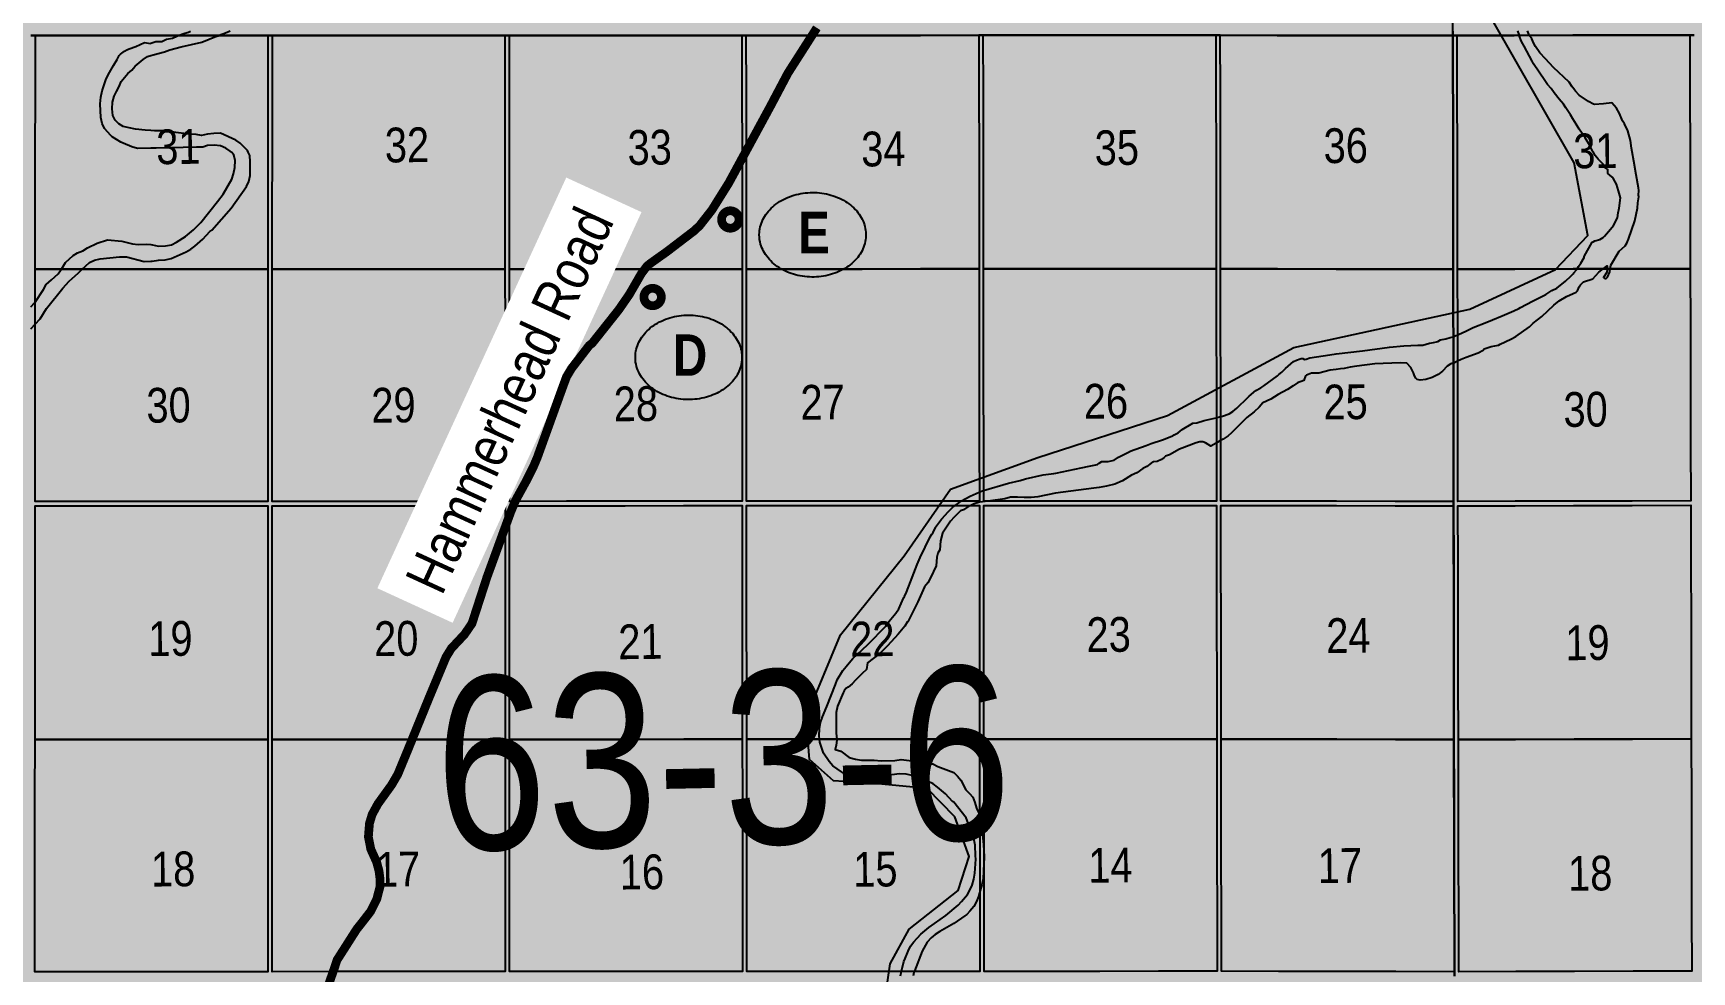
# Model space of a CAD drawing. Extents: x 410314 to 414262, y 6043239 to 6046088.
# Drawn here: x 413357.8 to 413737.8, y 6043734.1 to 6043949.3 of the extents above; entities that cross this region are included whole.
import ezdxf
from ezdxf.enums import TextEntityAlignment as Align

# ---------------------------------------------------------------- set-up
doc = ezdxf.new("R2010")
doc.units = 0
doc.header["$LTSCALE"] = 5
doc.linetypes.add('DASHED2', pattern=[9.525, 6.35, -3.175])
for name, color, linetype in [('33', 20, 'Continuous'), ('AS-RAILWAY', 13, 'TRACKS'), ('CG-NOTES', 7, 'Continuous'), ('Quarters', 8, 'Continuous'), ('RoadSeg', 57, 'DASHED2'), ('ROUTE-MAP-ROUTE', 90, 'Continuous'), ('T-WATER', 160, 'Continuous'), ('Townships', 57, 'Continuous')]:
    doc.layers.add(name, color=color, linetype=linetype)
doc.layers.add('ROUTE-MAP-BACKGROUND-H', color=7, linetype='Continuous', true_color=0xf0ebff)
doc.styles.add('120', font='ARIALN.TTF', dxfattribs={"height": 13})
doc.styles.add('BOLD', font='ARIALNB.TTF')
doc.styles.add('TXT', font='ARIALN.TTF', dxfattribs={"height": 0.2})
doc.linetypes.add('TRACKS', pattern='A,3.81,[130,ltypeshp1.shx,S=6.35,R=0,X=0,Y=0],3.81', length=7.62)

# ---------------------------------------------------------------- blocks, each defined once
blk = doc.blocks.new('AA')
at = {"const_width": 4}
blk.add_lwpolyline([(-1, 0, 1), (1, 0, 1)], format="xyb", close=True, dxfattribs=at)
blk.add_circle((0, 0), 2)
blk = doc.blocks.new('Route_Letters')
h = blk.add_hatch(color=255)
h.dxf.hatch_style = 1
edge = h.paths.add_edge_path()
edge.add_ellipse((-0.12, 0.46), major_axis=(-11.97, 0), ratio=0.789318, start_angle=0, end_angle=360)
at = {"color": 5}
blk.add_open_spline([(-12.34, 0.46), (-12.34, -0.25), (-12.24, -0.97), (-11.72, -2.79), (-11.14, -3.88), (-9.56, -5.81), (-8.54, -6.66), (-6.22, -8.02), (-4.9, -8.54), (-2.12, -9.17), (-0.66, -9.3), (2.22, -9.13), (3.64, -8.84), (6.27, -7.89), (7.48, -7.22), (9.54, -5.6), (10.38, -4.64), (11.6, -2.54), (11.97, -1.4), (12.18, 0.91), (12.02, 2.08), (11.2, 4.3), (10.54, 5.35), (8.8, 7.2), (7.72, 7.99), (5.29, 9.24), (3.93, 9.68), (1.11, 10.18), (-0.35, 10.23), (-3.22, 9.91), (-4.61, 9.55), (-7.16, 8.47), (-8.32, 7.75), (-10.24, 6.02), (-11, 5.02), (-12.05, 2.86), (-12.32, 1.7), (-12.34, 0.52), (-12.34, 0.49), (-12.34, 0.46)], degree=3, knots=[0, 0, 0, 0, 0.219529, 0.219529, 0.575727, 0.575727, 0.931924, 0.931924, 1.288121, 1.288121, 1.644318, 1.644318, 2.000515, 2.000515, 2.356712, 2.356712, 2.712909, 2.712909, 3.069107, 3.069107, 3.425304, 3.425304, 3.781501, 3.781501, 4.137698, 4.137698, 4.493895, 4.493895, 4.850092, 4.850092, 5.20629, 5.20629, 5.562487, 5.562487, 5.918684, 5.918684, 6.274881, 6.274881, 6.283185, 6.283185, 6.283185, 6.283185], dxfattribs=at)
at = {"color": 14, "style": 'BOLD'}
blk.add_attdef('A', text='', height=9.5, dxfattribs=at).set_placement((0.22, 0.98), align=Align.MIDDLE)

msp = doc.modelspace()

# ---------------------------------------------------------------- hatches: boundary and pattern name
at = {"layer": 'ROUTE-MAP-BACKGROUND-H'}
h = msp.add_hatch(color=256, dxfattribs=at)
h.dxf.hatch_style = 1
h.paths.add_polyline_path([(413029.102, 6044227.914), (414016.045, 6044227.914), (414016.045, 6043351.708), (413029.102, 6043351.708)])

# ---------------------------------------------------------------- linework, layer by layer
at = {"layer": 'Quarters'}
for points in [[(413411.604, 6043908.579), (413411.601, 6043895.186), (413398.191, 6043895.181), (413384.781, 6043895.176), (413371.371, 6043895.17), (413358.295, 6043895.165), (413358.302, 6043908.558), (413358.309, 6043921.951), (413358.317, 6043935.343), (413358.324, 6043948.736), (413371.394, 6043948.741), (413384.8, 6043948.747), (413398.205, 6043948.752), (413411.61, 6043948.757), (413411.608, 6043935.364), (413411.606, 6043921.972)], [(413465.909, 6043908.599), (413465.912, 6043895.206), (413452.502, 6043895.202), (413439.092, 6043895.197), (413425.681, 6043895.192), (413412.606, 6043895.187), (413412.608, 6043908.579), (413412.61, 6043921.972), (413412.613, 6043935.365), (413412.615, 6043948.757), (413425.686, 6043948.762), (413439.091, 6043948.768), (413452.496, 6043948.772), (413465.902, 6043948.777), (413465.904, 6043935.384), (413465.907, 6043921.992)], [(413520.215, 6043908.618), (413520.223, 6043895.226), (413506.812, 6043895.221), (413493.402, 6043895.216), (413479.992, 6043895.211), (413466.917, 6043895.207), (413466.914, 6043908.599), (413466.911, 6043921.992), (413466.909, 6043935.385), (413466.906, 6043948.777), (413479.977, 6043948.782), (413493.382, 6043948.786), (413506.788, 6043948.791), (413520.193, 6043948.795), (413520.2, 6043935.403), (413520.208, 6043922.011)], [(413574.52, 6043908.637), (413574.533, 6043895.245), (413561.123, 6043895.24), (413547.713, 6043895.235), (413534.302, 6043895.231), (413521.227, 6043895.226), (413521.22, 6043908.618), (413521.212, 6043922.011), (413521.205, 6043935.403), (413521.198, 6043948.796), (413534.268, 6043948.8), (413547.673, 6043948.805), (413561.079, 6043948.809), (413574.484, 6043948.814), (413574.496, 6043935.422), (413574.508, 6043922.029)], [(413628.824, 6043908.657), (413628.841, 6043895.265), (413615.432, 6043895.26), (413602.022, 6043895.255), (413588.612, 6043895.25), (413575.537, 6043895.245), (413575.525, 6043908.638), (413575.513, 6043922.03), (413575.501, 6043935.422), (413575.489, 6043948.814), (413588.559, 6043948.819), (413601.964, 6043948.823), (413615.369, 6043948.828), (413628.774, 6043948.833), (413628.791, 6043935.441), (413628.807, 6043922.049)], [(413683.126, 6043908.566), (413683.147, 6043895.174), (413669.738, 6043895.196), (413656.329, 6043895.219), (413642.92, 6043895.241), (413629.846, 6043895.263), (413629.829, 6043908.655), (413629.812, 6043922.047), (413629.795, 6043935.439), (413629.778, 6043948.831), (413642.848, 6043948.809), (413656.253, 6043948.786), (413669.657, 6043948.763), (413683.061, 6043948.741), (413683.083, 6043935.349), (413683.104, 6043921.957)], [(413737.435, 6043908.704), (413737.461, 6043895.312), (413724.05, 6043895.278), (413710.639, 6043895.244), (413697.228, 6043895.21), (413684.152, 6043895.177), (413684.13, 6043908.568), (413684.109, 6043921.96), (413684.087, 6043935.352), (413684.066, 6043948.743), (413697.138, 6043948.776), (413710.544, 6043948.81), (413723.95, 6043948.844), (413737.357, 6043948.878), (413737.383, 6043935.486), (413737.409, 6043922.095)], [(413411.595, 6043855.008), (413411.593, 6043841.95), (413398.178, 6043841.945), (413384.763, 6043841.94), (413371.348, 6043841.934), (413358.267, 6043841.929), (413358.274, 6043854.987), (413358.281, 6043868.38), (413358.288, 6043881.772), (413358.295, 6043895.165), (413371.371, 6043895.17), (413384.781, 6043895.176), (413398.191, 6043895.181), (413411.601, 6043895.186), (413411.599, 6043881.793), (413411.597, 6043868.401)], [(413465.92, 6043855.028), (413465.923, 6043841.971), (413452.508, 6043841.966), (413439.093, 6043841.961), (413425.678, 6043841.956), (413412.598, 6043841.951), (413412.6, 6043855.008), (413412.602, 6043868.401), (413412.604, 6043881.794), (413412.606, 6043895.187), (413425.681, 6043895.192), (413439.092, 6043895.197), (413452.502, 6043895.202), (413465.912, 6043895.206), (413465.915, 6043881.814), (413465.917, 6043868.421)], [(413520.245, 6043855.048), (413520.252, 6043841.991), (413506.838, 6043841.986), (413493.423, 6043841.981), (413480.008, 6043841.976), (413466.927, 6043841.971), (413466.925, 6043855.029), (413466.922, 6043868.422), (413466.919, 6043881.814), (413466.917, 6043895.207), (413479.992, 6043895.211), (413493.402, 6043895.216), (413506.812, 6043895.221), (413520.223, 6043895.226), (413520.23, 6043881.833), (413520.238, 6043868.441)], [(413574.57, 6043855.068), (413574.582, 6043842.011), (413561.167, 6043842.006), (413547.752, 6043842.001), (413534.337, 6043841.996), (413521.257, 6043841.991), (413521.25, 6043855.049), (413521.242, 6043868.441), (413521.235, 6043881.834), (413521.227, 6043895.226), (413534.302, 6043895.231), (413547.713, 6043895.235), (413561.123, 6043895.24), (413574.533, 6043895.245), (413574.545, 6043881.853), (413574.557, 6043868.46)], [(413628.893, 6043855.089), (413628.909, 6043842.031), (413615.495, 6043842.026), (413602.081, 6043842.021), (413588.666, 6043842.016), (413575.586, 6043842.011), (413575.574, 6043855.069), (413575.562, 6043868.461), (413575.55, 6043881.853), (413575.537, 6043895.245), (413588.612, 6043895.25), (413602.022, 6043895.255), (413615.432, 6043895.26), (413628.841, 6043895.265), (413628.859, 6043881.873), (413628.876, 6043868.481)], [(413683.212, 6043854.999), (413683.234, 6043841.942), (413669.82, 6043841.964), (413656.406, 6043841.986), (413642.993, 6043842.008), (413629.914, 6043842.03), (413629.897, 6043855.087), (413629.88, 6043868.479), (413629.863, 6043881.871), (413629.846, 6043895.263), (413642.92, 6043895.241), (413656.329, 6043895.219), (413669.738, 6043895.196), (413683.147, 6043895.174), (413683.169, 6043881.782), (413683.191, 6043868.391)], [(413737.54, 6043855.138), (413737.565, 6043842.081), (413724.15, 6043842.047), (413710.734, 6043842.012), (413697.319, 6043841.978), (413684.238, 6043841.945), (413684.217, 6043855.001), (413684.195, 6043868.393), (413684.174, 6043881.785), (413684.152, 6043895.177), (413697.228, 6043895.21), (413710.639, 6043895.244), (413724.05, 6043895.278), (413737.461, 6043895.312), (413737.487, 6043881.921), (413737.513, 6043868.529)], [(413411.587, 6043800.767), (413411.585, 6043787.375), (413398.164, 6043787.369), (413384.744, 6043787.364), (413371.324, 6043787.359), (413358.239, 6043787.354), (413358.246, 6043800.746), (413358.253, 6043814.139), (413358.26, 6043827.532), (413358.267, 6043840.925), (413371.347, 6043840.93), (413384.762, 6043840.935), (413398.178, 6043840.94), (413411.593, 6043840.946), (413411.591, 6043827.553), (413411.589, 6043814.16)], [(413465.931, 6043800.788), (413465.934, 6043787.396), (413452.514, 6043787.391), (413439.094, 6043787.386), (413425.674, 6043787.38), (413412.589, 6043787.375), (413412.591, 6043800.768), (413412.593, 6043814.161), (413412.595, 6043827.553), (413412.597, 6043840.946), (413425.678, 6043840.951), (413439.093, 6043840.956), (413452.508, 6043840.961), (413465.923, 6043840.966), (413465.926, 6043827.574), (413465.929, 6043814.181)], [(413520.276, 6043800.809), (413520.284, 6043787.417), (413506.864, 6043787.411), (413493.444, 6043787.406), (413480.024, 6043787.401), (413466.939, 6043787.396), (413466.936, 6043800.789), (413466.933, 6043814.181), (413466.93, 6043827.574), (413466.928, 6043840.967), (413480.008, 6043840.971), (413493.423, 6043840.976), (413506.838, 6043840.981), (413520.253, 6043840.986), (413520.261, 6043827.594), (413520.268, 6043814.201)], [(413574.62, 6043800.83), (413574.632, 6043787.437), (413561.213, 6043787.432), (413547.793, 6043787.427), (413534.373, 6043787.422), (413521.288, 6043787.417), (413521.281, 6043800.809), (413521.273, 6043814.202), (413521.265, 6043827.594), (413521.258, 6043840.987), (413534.338, 6043840.991), (413547.753, 6043840.996), (413561.168, 6043841.001), (413574.583, 6043841.006), (413574.595, 6043827.614), (413574.608, 6043814.222)], [(413628.962, 6043800.851), (413628.98, 6043787.459), (413615.561, 6043787.453), (413602.142, 6043787.448), (413588.722, 6043787.443), (413575.637, 6043787.438), (413575.625, 6043800.83), (413575.612, 6043814.222), (413575.6, 6043827.614), (413575.587, 6043841.007), (413588.667, 6043841.012), (413602.082, 6043841.016), (413615.496, 6043841.022), (413628.911, 6043841.027), (413628.928, 6043827.635), (413628.945, 6043814.243)], [(413683.301, 6043800.762), (413683.322, 6043787.371), (413669.904, 6043787.393), (413656.486, 6043787.414), (413643.067, 6043787.436), (413629.984, 6043787.457), (413629.967, 6043800.849), (413629.95, 6043814.241), (413629.932, 6043827.633), (413629.915, 6043841.025), (413642.994, 6043841.004), (413656.408, 6043840.982), (413669.822, 6043840.96), (413683.235, 6043840.938), (413683.257, 6043827.546), (413683.279, 6043814.154)], [(413737.646, 6043800.902), (413737.673, 6043787.511), (413724.253, 6043787.476), (413710.832, 6043787.442), (413697.412, 6043787.407), (413684.327, 6043787.373), (413684.305, 6043800.765), (413684.283, 6043814.157), (413684.262, 6043827.549), (413684.24, 6043840.94), (413697.321, 6043840.974), (413710.736, 6043841.008), (413724.152, 6043841.042), (413737.567, 6043841.077), (413737.594, 6043827.685), (413737.62, 6043814.294)], [(413411.579, 6043747.196), (413411.577, 6043734.139), (413398.152, 6043734.133), (413384.727, 6043734.128), (413371.302, 6043734.123), (413358.212, 6043734.117), (413358.218, 6043747.175), (413358.225, 6043760.568), (413358.232, 6043773.961), (413358.239, 6043787.354), (413371.324, 6043787.359), (413384.744, 6043787.364), (413398.164, 6043787.369), (413411.585, 6043787.375), (413411.583, 6043773.982), (413411.581, 6043760.589)], [(413465.943, 6043747.218), (413465.946, 6043734.16), (413452.521, 6043734.155), (413439.096, 6043734.15), (413425.672, 6043734.144), (413412.581, 6043734.139), (413412.583, 6043747.197), (413412.585, 6043760.59), (413412.587, 6043773.982), (413412.589, 6043787.375), (413425.674, 6043787.38), (413439.094, 6043787.386), (413452.514, 6043787.391), (413465.934, 6043787.396), (413465.937, 6043774.003), (413465.94, 6043760.611)], [(413520.307, 6043747.239), (413520.314, 6043734.182), (413506.89, 6043734.176), (413493.465, 6043734.171), (413480.04, 6043734.166), (413466.951, 6043734.161), (413466.948, 6043747.218), (413466.945, 6043760.611), (413466.942, 6043774.004), (413466.939, 6043787.396), (413480.024, 6043787.401), (413493.444, 6043787.406), (413506.864, 6043787.411), (413520.284, 6043787.417), (413520.291, 6043774.024), (413520.299, 6043760.632)], [(413574.67, 6043747.26), (413574.682, 6043734.203), (413561.258, 6043734.198), (413547.833, 6043734.192), (413534.409, 6043734.187), (413521.319, 6043734.182), (413521.311, 6043747.24), (413521.304, 6043760.632), (413521.296, 6043774.025), (413521.288, 6043787.417), (413534.373, 6043787.422), (413547.793, 6043787.427), (413561.213, 6043787.432), (413574.632, 6043787.437), (413574.645, 6043774.045), (413574.658, 6043760.653)], [(413629.031, 6043747.282), (413629.048, 6043734.225), (413615.625, 6043734.22), (413602.201, 6043734.214), (413588.777, 6043734.209), (413575.687, 6043734.204), (413575.675, 6043747.261), (413575.662, 6043760.653), (413575.65, 6043774.045), (413575.637, 6043787.438), (413588.722, 6043787.443), (413602.142, 6043787.448), (413615.561, 6043787.453), (413628.98, 6043787.459), (413628.997, 6043774.067), (413629.014, 6043760.675)], [(413683.388, 6043747.196), (413683.409, 6043734.139), (413669.987, 6043734.16), (413656.564, 6043734.182), (413643.141, 6043734.203), (413630.053, 6043734.224), (413630.036, 6043747.281), (413630.019, 6043760.673), (413630.001, 6043774.065), (413629.984, 6043787.457), (413643.067, 6043787.436), (413656.486, 6043787.414), (413669.904, 6043787.393), (413683.322, 6043787.371), (413683.344, 6043773.979), (413683.366, 6043760.587)], [(413737.752, 6043747.336), (413737.778, 6043734.28), (413724.353, 6043734.245), (413710.929, 6043734.21), (413697.504, 6043734.175), (413684.414, 6043734.141), (413684.393, 6043747.198), (413684.371, 6043760.59), (413684.349, 6043773.982), (413684.327, 6043787.373), (413697.412, 6043787.407), (413710.832, 6043787.442), (413724.253, 6043787.476), (413737.673, 6043787.511), (413737.699, 6043774.119), (413737.726, 6043760.728)]]:
    msp.add_lwpolyline(points, close=True, dxfattribs=at)
at = {"layer": 'T-WATER', "linetype": 'Continuous'}
for p, q in [((413697.845, 6043949.806), (413698.234, 6043948.803)), ((413701.255, 6043942.858), (413699.385, 6043946.291)), ((413710.606, 6043894.137), (413710.798, 6043894.367)), ((413629.861, 6043855.901), (413628.857, 6043855.338)), ((413553.133, 6043813.336), (413553.567, 6043813.946)), ((413553.567, 6043813.946), (413553.774, 6043814.238))]:
    msp.add_line(p, q, dxfattribs=at)
at = {"layer": 'T-WATER'}
for points in [[(413357.248, 6043881.554), (413358.253, 6043882.617), (413359.399, 6043883.83), (413360.838, 6043886.162), (413364.611, 6043890.839), (413366.077, 6043892.422), (413368.127, 6043894.257), (413368.929, 6043895.122), (413369.012, 6043895.193), (413370.755, 6043896.7), (413371.878, 6043897.243), (413373.199, 6043897.532), (413377.605, 6043898.064), (413379.187, 6043898.018), (413383.238, 6043896.97), (413384.746, 6043897.035), (413385.092, 6043897.05), (413386.521, 6043897.279), (413388.074, 6043897.365), (413389.448, 6043897.633), (413392.884, 6043899.157), (413393.918, 6043899.787), (413394.88, 6043900.51), (413396.706, 6043902.078), (413398.302, 6043903.867), (413398.728, 6043904.152), (413403.177, 6043909.19), (413406.695, 6043914.161), (413407.246, 6043915.317), (413407.556, 6043916.702), (413407.564, 6043919.821), (413407.452, 6043921.24), (413407.098, 6043921.994), (413406.911, 6043922.392), (413405.202, 6043924.056), (413404.233, 6043924.762), (413400.737, 6043926.343), (413399.235, 6043926.307), (413397.73, 6043926.162), (413396.412, 6043925.823), (413395.176, 6043926.041), (413393.587, 6043926.184), (413390.522, 6043926.497), (413389.084, 6043926.756), (413387.548, 6043926.912), (413385.626, 6043926.935), (413384.757, 6043926.991), (413383.468, 6043927.073), (413381.284, 6043927.333), (413379.831, 6043927.576), (413378.47, 6043927.912), (413377.448, 6043928.52), (413376.624, 6043929.359), (413376.095, 6043930.458), (413375.928, 6043931.924), (413376.003, 6043933.501), (413376.367, 6043934.829), (413376.885, 6043935.969), (413377.488, 6043937.045), (413378.002, 6043938.201), (413379.527, 6043940.045), (413380.417, 6043940.845), (413381.22, 6043941.733), (413382.997, 6043943.282), (413384.045, 6043943.947), (413384.763, 6043944.192), (413385.274, 6043944.366), (413387.885, 6043945.032), (413389.129, 6043945.459), (413391.751, 6043946.182), (413396.489, 6043947.245), (413398.171, 6043947.918), (413399.436, 6043948.451), (413400.415, 6043948.776)], [(413357.251, 6043886.55), (413358.178, 6043887.526), (413358.256, 6043887.641), (413360.216, 6043890.523), (413360.789, 6043891.649), (413362.055, 6043892.788), (413363.536, 6043894.135), (413364.242, 6043895.13), (413364.28, 6043895.191), (413365.197, 6043896.705), (413366.994, 6043898.302), (413368.003, 6043898.979), (413369.232, 6043899.402), (413370.234, 6043900.057), (413372.471, 6043901.141), (413374.844, 6043901.932), (413378.117, 6043901.639), (413380.602, 6043901.029), (413381.896, 6043900.851), (413383.676, 6043900.959), (413384.748, 6043900.817), (413385.172, 6043900.76), (413386.566, 6043900.463), (413388.148, 6043900.513), (413389.518, 6043900.793), (413390.622, 6043901.353), (413392.707, 6043902.686), (413394.544, 6043904.224), (413396.206, 6043905.913), (413400.062, 6043910.716), (413401.329, 6043912.386), (413403.304, 6043915.798), (413403.745, 6043917.082), (413404.026, 6043918.505), (413404.099, 6043920.077), (413403.76, 6043921.391), (413403.225, 6043921.992), (413402.96, 6043922.291), (413401.934, 6043922.944), (413400.751, 6043923.441), (413399.251, 6043923.646), (413397.728, 6043923.52), (413396.649, 6043923.184), (413395.257, 6043923.156), (413386.021, 6043922.931), (413384.756, 6043922.922), (413381.734, 6043922.902), (413380.391, 6043923.252), (413378.432, 6043924.094), (413377.897, 6043924.298), (413375.885, 6043925.506), (413375.589, 6043925.833), (413374.174, 6043927.423), (413373.626, 6043928.582), (413373.34, 6043929.955), (413373.204, 6043933.083), (413373.326, 6043934.637), (413373.589, 6043936.065), (413374.464, 6043938.618), (413374.995, 6043939.784), (413376.236, 6043941.919), (413377.034, 6043943.286), (413377.539, 6043944.151), (413377.791, 6043944.489), (413378.72, 6043945.162), (413379.297, 6043945.464), (413379.8, 6043945.733), (413381.314, 6043946.283), (413383.353, 6043947.156), (413384.715, 6043946.962), (413384.764, 6043946.978), (413385.956, 6043947.369), (413387.312, 6043947.402), (413388.399, 6043947.923), (413389.775, 6043948.168), (413390.912, 6043948.723), (413391.048, 6043948.773)], [(413391.048, 6043948.773), (413392.573, 6043949.334), (413393.407, 6043949.537), (413393.856, 6043949.778)], [(413402.933, 6043949.782), (413401.904, 6043949.27), (413400.415, 6043948.776)], [(413683.147, 6043873.681), (413684.151, 6043874.181), (413684.986, 6043874.597), (413686.149, 6043875.016), (413688.84, 6043875.989), (413689.971, 6043876.634), (413690.263, 6043876.907), (413691.824, 6043877.434), (413693.499, 6043877.777), (413693.928, 6043877.987), (413696.35, 6043879.12), (413697.459, 6043879.797), (413700.607, 6043881.976), (413701.429, 6043882.836), (413703.479, 6043884.344), (413706.189, 6043886.953), (413707.453, 6043887.94), (413709.13, 6043888.916), (413710.614, 6043889.609), (413711.321, 6043889.94), (413711.649, 6043890.205), (413711.995, 6043891.173), (413712.318, 6043891.632), (413713.022, 6043892.329), (413715.121, 6043893.02), (413716.502, 6043894.487), (413717.532, 6043895.285), (413718.42, 6043895.975), (413718.422, 6043895.288), (413718.423, 6043894.902), (413718.28, 6043894.342), (413717.611, 6043893.283), (413717.892, 6043893.026), (413718.151, 6043893.094), (413718.48, 6043893.374), (413719.019, 6043894.584), (413719.114, 6043895.289), (413719.227, 6043896.129), (413721.145, 6043899.327), (413722.539, 6043900.563), (413722.91, 6043901.135), (413723.273, 6043902.069), (413724.727, 6043906.317), (413725.4, 6043909.17), (413725.445, 6043910.415), (413725.694, 6043911.805), (413725.587, 6043912.136), (413725.66, 6043913.205), (413725.608, 6043913.831), (413725.022, 6043916.791), (413724.555, 6043919.988), (413724.143, 6043922.085), (413723.978, 6043922.924), (413723.783, 6043924.691), (413723.116, 6043926.941), (413722.422, 6043928.557), (413721.906, 6043929.19), (413721.227, 6043930.918), (413720.58, 6043932.078), (413719.473, 6043933.33), (413717.55, 6043933.107), (413715.528, 6043932.958), (413715.246, 6043933.013), (413714.099, 6043933.617), (413712.006, 6043935.087), (413711.175, 6043936), (413710.951, 6043936.329), (413710.53, 6043936.832), (413710.398, 6043936.99), (413709.687, 6043938.082), (413706.137, 6043941.451), (413704.283, 6043943.441), (413702.985, 6043944.833), (413701.986, 6043946.237), (413701.603, 6043946.904), (413701.122, 6043948.042), (413700.605, 6043948.809)], [(413699.385, 6043946.291), (413698.766, 6043947.432), (413698.234, 6043948.803)], [(413700.605, 6043948.809), (413700.432, 6043949.065), (413700.128, 6043949.812)], [(413710.798, 6043894.367), (413711.354, 6043895.079), (413711.493, 6043895.27), (413711.523, 6043895.311), (413711.871, 6043895.813), (413712.358, 6043896.579), (413713.112, 6043897.877), (413713.171, 6043898.102), (413715.013, 6043901.402), (413715.202, 6043901.493), (413715.624, 6043901.697), (413716.77, 6043902.004), (413717.519, 6043902.425), (413717.778, 6043902.784), (413719.174, 6043904.342), (413719.845, 6043905.215), (413720.744, 6043906.948), (413720.902, 6043908.097), (413721.173, 6043909.199), (413721.441, 6043911.53), (413721.037, 6043913.185), (413720.531, 6043914.716), (413719.89, 6043915.912), (413719.594, 6043916.297), (413718.921, 6043916.796), (413718.582, 6043917.119), (413718.569, 6043918.081), (413717.878, 6043918.506), (413717.455, 6043919.354), (413716.671, 6043920.087), (413716.318, 6043920.416), (413715.68, 6043921.273), (413715.195, 6043922.062), (413715.195, 6043922.063), (413715.083, 6043922.246), (413714.448, 6043923.548), (413713.401, 6043925.273), (413711.962, 6043927.314), (413711.336, 6043928.458), (413710.585, 6043929.63), (413710.543, 6043929.703), (413710.543, 6043929.704), (413710.038, 6043930.572), (413708.908, 6043932.207), (413708.421, 6043933.019), (413707.391, 6043934.196), (413706.289, 6043935.605), (413705.556, 6043936.658), (413704.72, 6043937.517), (413704.14, 6043938.465), (413701.575, 6043942.28), (413701.255, 6043942.858)], [(413683.137, 6043879.675), (413683.706, 6043879.955), (413684.141, 6043880.097), (413684.368, 6043880.221), (413686.058, 6043881.021), (413687.748, 6043881.803), (413690.812, 6043883.031), (413692.122, 6043883.567), (413694.382, 6043884.523), (413696.526, 6043885.411), (413697.046, 6043885.669), (413698.159, 6043886.214), (413698.552, 6043886.426), (413701.283, 6043887.9), (413704.329, 6043889.412), (413705.771, 6043890.303), (413706.889, 6043890.838), (413708.835, 6043892.419), (413710.101, 6043893.567), (413710.606, 6043894.137)], [(413679.618, 6043878.652), (413680.262, 6043878.97), (413681.433, 6043879.207), (413682.46, 6043879.502), (413683.137, 6043879.675)], [(413583.921, 6043846.725), (413585.189, 6043847.104), (413589.228, 6043848.034), (413591.67, 6043848.378), (413592.132, 6043848.443), (413597.873, 6043849.651), (413599.756, 6043850.058), (413601.656, 6043850.45), (413602.036, 6043850.705), (413602.655, 6043851.119), (413604.113, 6043851.099), (413605.485, 6043851.384), (413606.434, 6043852.091), (413609.051, 6043853.409), (413609.109, 6043853.438), (413612.77, 6043854.751), (413613.978, 6043855.236), (413616.554, 6043856.052), (413618.685, 6043856.927), (413618.908, 6043857.018), (413619.218, 6043857.192), (413620.096, 6043857.684), (413621.066, 6043858.47), (413623.464, 6043859.904), (413623.48, 6043859.904), (413624.436, 6043859.94), (413626.05, 6043860.508), (413628.85, 6043861.153), (413629.854, 6043861.384), (413630.322, 6043861.492), (413631.806, 6043862.031), (413632.665, 6043862.574), (413633.594, 6043863.345), (413636.069, 6043865.804), (413636.398, 6043866.054), (413637.948, 6043867.369), (413639.041, 6043867.961), (413639.775, 6043868.486), (413642.891, 6043870.72), (413643.166, 6043871.058), (413643.881, 6043871.55), (413644.69, 6043872.425), (413646.522, 6043874.005), (413647.237, 6043874.368), (413648.103, 6043874.672), (413648.322, 6043874.748), (413648.606, 6043874.734), (413648.722, 6043874.729), (413649.083, 6043874.474), (413649.464, 6043874.539), (413650.277, 6043874.893), (413653.388, 6043875.306), (413653.89, 6043875.394), (413656.327, 6043875.822), (413662.353, 6043876.471), (413668.546, 6043877.349), (413671.802, 6043877.631)], [(413671.802, 6043877.631), (413675.036, 6043877.803), (413676.197, 6043877.802), (413677.719, 6043878.269), (413678.621, 6043878.363), (413679.322, 6043878.506), (413679.618, 6043878.652)], [(413656.328, 6043872.207), (413654.916, 6043872.006), (413652.385, 6043871.326), (413651.352, 6043871.343), (413650.677, 6043871.326), (413649.518, 6043870.867), (413649.291, 6043870.708), (413648.953, 6043869.65), (413647.482, 6043869.154), (413646.471, 6043868.475)], [(413683.147, 6043873.681), (413683.052, 6043873.634), (413682.561, 6043873.472), (413681.789, 6043872.98), (413680.662, 6043871.805), (413679.717, 6043871.062), (413678.334, 6043870.355), (413676.856, 6043869.893), (413675.594, 6043869.718), (413674.915, 6043869.879), (413674.572, 6043870.213), (413674.275, 6043870.716), (413674.043, 6043871.459), (413673.446, 6043872.646), (413672.542, 6043873.615), (413671.026, 6043873.739), (413665.17, 6043873.465), (413661.038, 6043872.978), (413659.525, 6043872.733), (413658.137, 6043872.418), (413657.306, 6043872.346), (413656.328, 6043872.207)], [(413646.471, 6043868.475), (413645.171, 6043867.603), (413643.068, 6043866.45), (413641.388, 6043865.42), (413639.561, 6043864.523), (413638.714, 6043863.566), (413637.546, 6043862.508), (413635.882, 6043861.173), (413632.386, 6043857.661), (413631.601, 6043856.966), (413630.45, 6043856.232), (413629.861, 6043855.901)], [(413628.857, 6043855.338), (413627.578, 6043854.62), (413626.398, 6043855.415), (413625.805, 6043855.641), (413625.122, 6043855.589), (413624.292, 6043855.408), (413620.467, 6043853.96), (413618.177, 6043852.647), (413617.223, 6043852.303), (413616.895, 6043852.032), (413616.336, 6043851.594), (413615.358, 6043851.104), (413614.457, 6043851.02), (413613.973, 6043850.752), (413612.968, 6043849.992), (413612.025, 6043849.474), (413610.63, 6043848.501), (413609.472, 6043847.952), (413607.377, 6043846.659), (413605.617, 6043845.937), (413603.71, 6043845.424), (413602.043, 6043845.174)], [(413575.549, 6043844.421), (413575.55, 6043844.421), (413581.231, 6043846.099), (413583.921, 6043846.725)], [(413602.043, 6043845.174), (413600.827, 6043844.992), (413592.031, 6043843.842), (413587.954, 6043842.986), (413586.481, 6043842.82), (413584.889, 6043842.833), (413583.32, 6043842.965), (413581.702, 6043842.955), (413580.451, 6043842.539), (413576.634, 6043842.035)], [(413560.372, 6043827.49), (413561.034, 6043829.113), (413563.341, 6043833.824), (413563.724, 6043834.448), (413563.979, 6043834.863), (413564.55, 6043835.992), (413564.555, 6043836.002), (413564.562, 6043836.012), (413565.942, 6043837.897), (413565.98, 6043837.951), (413566.031, 6043838.009), (413567.357, 6043839.504), (413567.559, 6043839.733), (413568.422, 6043840.541), (413568.838, 6043840.852), (413569.073, 6043841.028)], [(413572.604, 6043841.029), (413572.207, 6043840.848), (413570.919, 6043840.029), (413570.244, 6043839.795), (413568.787, 6043838.338), (413567.997, 6043837.45), (413566.122, 6043834.66), (413565.677, 6043832.943), (413565.537, 6043830.874), (413565.076, 6043830.087), (413564.831, 6043829.188), (413564.728, 6043827.205), (413563.384, 6043824.396), (413562.778, 6043823.32), (413562.052, 6043822.374), (413560.469, 6043818.895)], [(413569.073, 6043841.028), (413570.103, 6043841.799), (413570.339, 6043841.976), (413570.442, 6043842.033), (413570.532, 6043842.084), (413572.483, 6043843.181), (413573.884, 6043843.795), (413574.545, 6043844.086)], [(413570.441, 6043842.033), (413570.339, 6043841.976), (413570.103, 6043841.799)], [(413576.634, 6043842.035), (413574.645, 6043841.773), (413573.39, 6043841.388), (413572.604, 6043841.029)], [(413574.545, 6043844.086), (413574.545, 6043844.086), (413574.813, 6043844.203), (413575.549, 6043844.421)], [(413565.942, 6043837.897), (413565.98, 6043837.951), (413566.031, 6043838.009)], [(413564.562, 6043836.012), (413564.555, 6043836.002), (413564.55, 6043835.992)], [(413557.443, 6043820.167), (413557.931, 6043821.143), (413559.155, 6043824.502), (413560.372, 6043827.49)], [(413553.774, 6043814.238), (413553.955, 6043814.492), (413555.464, 6043816.32), (413556.124, 6043817.362), (413557.226, 6043819.734)], [(413557.226, 6043819.734), (413557.303, 6043819.888), (413557.443, 6043820.167)], [(413560.469, 6043818.895), (413558.164, 6043814.376), (413558.076, 6043814.239)], [(413547.742, 6043807.958), (413549.08, 6043809.199), (413553.133, 6043813.336)], [(413558.076, 6043814.239), (413557.503, 6043813.346), (413555.978, 6043811.51), (413553.528, 6043808.867), (413551.86, 6043807.187), (413548.993, 6043804.923), (413548.729, 6043803.422), (413547.747, 6043802.476)], [(413537.967, 6043787.447), (413537.888, 6043788.236), (413537.928, 6043789.844), (413538.21, 6043791.279), (413538.628, 6043792.589), (413539.661, 6043794.919), (413541.629, 6043799.962), (413542.045, 6043801.029), (413543.298, 6043803.175), (413544.035, 6043804.071), (413544.777, 6043804.972), (413545.589, 6043805.958), (413547.742, 6043807.958)], [(413547.747, 6043802.476), (413546.214, 6043801), (413545.409, 6043800.118), (413544.512, 6043799.332), (413544.017, 6043799.045), (413543.61, 6043798.512), (413543.395, 6043798.105), (413542.072, 6043795.015), (413541.796, 6043793.568), (413541.796, 6043788.857), (413541.897, 6043787.449)], [(413547.764, 6043778.954), (413547.016, 6043778.929), (413545.358, 6043778.957), (413544.926, 6043779.023), (413543.894, 6043779.183), (413543.466, 6043779.577), (413543.426, 6043779.614), (413543.022, 6043779.986), (413541.005, 6043781.299), (413540.144, 6043782.287), (413538.912, 6043784.271), (413538.038, 6043786.741), (413537.967, 6043787.447)], [(413541.897, 6043787.449), (413541.913, 6043787.218), (413541.771, 6043786.06), (413541.551, 6043785.089), (413542.82, 6043784.684), (413544.788, 6043783.269), (413546.215, 6043782.833), (413547.601, 6043782.643), (413547.761, 6043782.642)], [(413547.761, 6043782.642), (413550.497, 6043782.616), (413552.06, 6043782.484), (413555.21, 6043782.565), (413556.647, 6043782.76), (413559.762, 6043782.432), (413561.059, 6043782.047), (413562.397, 6043781.813), (413563.945, 6043781.772), (413565.062, 6043781.192), (413568.738, 6043779.803), (413569.607, 6043778.982), (413570.339, 6043778.016), (413571.515, 6043775.848), (413572.345, 6043775.022), (413573.093, 6043774.115), (413573.57, 6043772.918), (413573.956, 6043771.629), (413574.488, 6043770.491), (413574.614, 6043769.968)], [(413573.714, 6043760.676), (413573.605, 6043763.109), (413573.08, 6043765.912), (413572.582, 6043767.09), (413571.987, 6043768.187), (413571.762, 6043768.81), (413571.544, 6043769.413), (413568.739, 6043772.999), (413568.402, 6043773.169), (413566.808, 6043774.879), (413565.007, 6043776.467), (413564.04, 6043777.175), (413560.597, 6043778.797), (413557.85, 6043779.457), (413556.276, 6043779.524), (413553.353, 6043779.138), (413547.764, 6043778.954)], [(413574.614, 6043769.968), (413574.811, 6043769.146), (413575.242, 6043766.27), (413575.56, 6043763.279), (413575.626, 6043761.754)], [(413575.626, 6043761.754), (413575.627, 6043761.741), (413575.672, 6043760.677)], [(413558.826, 6043739.985), (413559.559, 6043740.955), (413561.196, 6043742.708), (413562.993, 6043744.284), (413566.938, 6043747.044), (413569.705, 6043749.36), (413570.514, 6043750.236), (413571.846, 6043751.861), (413572.437, 6043752.812), (413572.968, 6043753.962), (413573.318, 6043755.329), (413573.544, 6043756.708), (413573.745, 6043759.968), (413573.714, 6043760.676), (413573.714, 6043760.676)], [(413575.629, 6043758.913), (413575.436, 6043755.431), (413575.189, 6043754.043), (413574.63, 6043752.199)], [(413575.672, 6043760.677), (413575.696, 6043760.13), (413575.629, 6043758.923), (413575.629, 6043758.913)], [(413574.63, 6043752.199), (413574.392, 6043751.411), (413573.902, 6043750.196), (413573.325, 6043749.059), (413572.422, 6043748.013), (413571.747, 6043747.259), (413571.289, 6043746.945), (413568.746, 6043745.205), (413566.629, 6043743.933), (413565.504, 6043743.356), (413564.492, 6043742.689), (413563.566, 6043741.916), (413562.607, 6043740.916), (413561.501, 6043738.845), (413559.692, 6043734.221)], [(413556.494, 6043733.215), (413556.737, 6043734.22), (413557.28, 6043736.468), (413557.581, 6043737.154), (413558.31, 6043738.811), (413558.826, 6043739.985)], [(413559.692, 6043734.221), (413559.599, 6043733.981), (413559.41, 6043733.216)]]:
    msp.add_lwpolyline(points, dxfattribs=at)
at = {"layer": 'Townships'}
for points in [[(413738.361, 6043948.88), (413737.357, 6043948.878), (413710.544, 6043948.81), (413684.066, 6043948.743), (413683.061, 6043948.741), (413683.06, 6043949.745), (413683.019, 6043976.201), (413682.977, 6044002.993), (413682.936, 6044029.784), (413682.895, 6044056.575), (413682.893, 6044057.579), (413682.853, 6044084.036), (413682.812, 6044110.827), (413682.771, 6044137.619), (413682.73, 6044164.409), (413682.729, 6044165.414), (413682.689, 6044191.87), (413682.648, 6044218.661), (413682.638, 6044225.454), (414007.823, 6044225.476)], [(413683.06, 6043949.745), (413683.061, 6043948.741), (413656.253, 6043948.786), (413629.778, 6043948.831), (413628.774, 6043948.833), (413601.964, 6043948.823), (413575.489, 6043948.814), (413574.484, 6043948.814), (413547.673, 6043948.805), (413521.198, 6043948.796), (413520.193, 6043948.795), (413493.382, 6043948.786), (413466.906, 6043948.777), (413465.902, 6043948.777), (413439.091, 6043948.768), (413412.615, 6043948.757), (413411.61, 6043948.757), (413384.8, 6043948.747), (413358.324, 6043948.736), (413357.319, 6043948.736)], [(413357.319, 6043948.736), (413358.324, 6043948.736), (413384.8, 6043948.747), (413411.61, 6043948.757), (413412.615, 6043948.757), (413439.091, 6043948.768), (413465.902, 6043948.777), (413466.906, 6043948.777), (413493.382, 6043948.786), (413520.193, 6043948.795), (413521.198, 6043948.796), (413547.673, 6043948.805), (413574.484, 6043948.814), (413575.489, 6043948.814), (413601.964, 6043948.823), (413628.774, 6043948.833), (413629.778, 6043948.831), (413656.253, 6043948.786), (413683.061, 6043948.741), (413683.104, 6043921.957), (413683.147, 6043895.174), (413683.191, 6043868.391), (413683.234, 6043841.942), (413683.235, 6043840.938), (413683.279, 6043814.154), (413683.322, 6043787.371), (413683.366, 6043760.587), (413683.409, 6043734.139), (413683.411, 6043733.134)], [(413683.411, 6043733.134), (413683.409, 6043734.139), (413683.366, 6043760.587), (413683.322, 6043787.371), (413683.279, 6043814.154), (413683.235, 6043840.938), (413683.234, 6043841.942), (413683.191, 6043868.391), (413683.147, 6043895.174), (413683.104, 6043921.957), (413683.061, 6043948.741), (413684.066, 6043948.743), (413710.544, 6043948.81), (413737.357, 6043948.878), (413738.361, 6043948.88)]]:
    msp.add_lwpolyline(points, dxfattribs=at)

# ---------------------------------------------------------------- block references
at = {"layer": 'CG-NOTES', "xscale": 0.9991203335384056, "yscale": 0.9991203335384056, "zscale": 0.9991203335384056}
msp.add_blockref('AA', (413517.525, 6043906.589), dxfattribs=at)
msp.add_blockref('Route_Letters', (413536.507, 6043902.624), dxfattribs=at).add_auto_attribs({'A': 'E'})

# ---------------------------------------------------------------- texts
at = {"layer": 'RoadSeg', "style": '120'}
for s, height, rotation, p in [('31', 7.9604, 0.67212, (413386.061, 6043919.258)), ('32', 7.9604, 0.67212, (413438.427, 6043919.656)), ('33', 7.9604, 0.67212, (413494.037, 6043919.106)), ('34', 7.9604, 0.67212, (413547.566, 6043918.737)), ('35', 7.9604, 0.67212, (413601.054, 6043919.032)), ('36', 7.9604, 0.67212, (413653.493, 6043919.503)), ('31', 7.9604, 0.67212, (413710.701, 6043918.301)), ('30', 7.9604, 0.67212, (413383.809, 6043859.986)), ('29', 7.9604, 0.67212, (413435.342, 6043859.993)), ('28', 7.9604, 0.67212, (413490.864, 6043860.307)), ('27', 7.9604, 0.67212, (413533.64, 6043860.663)), ('26', 7.9604, 0.67212, (413598.556, 6043860.902)), ('25', 7.9604, 0.67212, (413653.459, 6043860.73)), ('30', 7.9604, 0.67212, (413708.448, 6043859.029)), ('19', 7.9604, 0.67212, (413384.235, 6043806.481)), ('20', 7.9604, 0.67212, (413435.982, 6043806.49)), ('22', 7.9604, 0.67212, (413545.038, 6043806.388)), ('23', 7.9604, 0.67212, (413599.183, 6043807.399)), ('24', 7.9604, 0.67212, (413654.109, 6043807.186)), ('21', 7.9604, 0.67212, (413491.908, 6043805.764)), ('19', 7.9604, 0.67212, (413708.874, 6043805.524)), ('63-3-6', 39.8021, 1.17937, (413450.409, 6043761.854)), ('18', 7.9604, 0.67212, (413384.855, 6043753.639)), ('17', 7.9604, 0.67212, (413436.374, 6043753.604)), ('15', 7.9604, 0.67212, (413545.736, 6043753.592)), ('14', 7.9604, 0.67212, (413599.585, 6043754.513)), ('17', 7.9604, 0.67212, (413652.161, 6043754.423)), ('16', 7.9604, 0.67212, (413492.25, 6043752.964)), ('18', 7.9604, 0.67212, (413709.494, 6043752.682))]:
    msp.add_text(s, height=height, rotation=rotation, dxfattribs=at).set_placement(p)

# ---------------------------------------------------------------- next in the draw order: texts
at = {"layer": '33', "insert": (413462.622, 6043867.146), "char_height": 9.48742, "width": 94.13423, "attachment_point": 2, "rotation": 65.317, "style": 'TXT', "bg_fill": 2}
msp.add_mtext('Hammerhead Road', dxfattribs=at)

# ---------------------------------------------------------------- next in the draw order: linework, layer by layer
at = {"layer": 'AS-RAILWAY', "ltscale": 0.1, "flags": 128}
msp.add_lwpolyline([(413314.563, 6043353.011), (413313.583, 6043359.74), (413311.135, 6043390.569), (413300.484, 6043410.021), (413289.951, 6043425.192), (413280.941, 6043444.766), (413290.734, 6043459.838), (413312.476, 6043485.872), (413329.909, 6043496.638), (413342.808, 6043518.23), (413358.791, 6043529.192), (413355.03, 6043554.247), (413360.358, 6043571.472), (413376.028, 6043581.494), (413386.057, 6043600.286), (413412.096, 6043625.15), (413425.259, 6043640.496), (413451.584, 6043639.557), (413475.716, 6043632.667), (413496.4, 6043633.919), (413507.996, 6043641.123), (413503.922, 6043654.903), (413496.713, 6043666.178), (413501.414, 6043684.03), (413524.606, 6043689.98), (413537.455, 6043689.041), (413547.171, 6043680.584), (413554.692, 6043671.815), (413565.974, 6043668.37), (413575.063, 6043669.31), (413575.063, 6043678.392), (413569.126, 6043686.392), (413557.72, 6043696.218), (413553.591, 6043706.634), (413551.821, 6043719.8), (413554.181, 6043735.915), (413558.508, 6043743.868), (413569.717, 6043752.712), (413572.274, 6043760.572), (413568.93, 6043769.612), (413562.638, 6043776.097), (413550.642, 6043777.276), (413541.203, 6043777.866), (413535.697, 6043782.779), (413534.91, 6043792.408), (413542.786, 6043811.378), (413557.338, 6043829.458), (413567.957, 6043844.786), (413588.016, 6043852.057), (413617.71, 6043861.687), (413646.617, 6043877.212), (413686.931, 6043886.055), (413706.596, 6043895.095), (413713.963, 6043902.901), (413710.817, 6043919.605), (413690.955, 6043954.389), (413673.825, 6043984.731), (413668.71, 6044003.823), (413674.216, 6044018.562), (413692.308, 6044035.856), (413700.37, 6044058.259), (413696.437, 6044063.368), (413682.475, 6044058.259), (413663.238, 6044100.043), (413668.902, 6044123.625), (413659.463, 6044146.264), (413641.516, 6044164.575), (413618.862, 6044174.952), (413608.165, 6044187.214), (413610.052, 6044207.023), (413586.769, 6044211.425), (413573.24, 6044225.26)], dxfattribs=at)
at = {"layer": 'RoadSeg'}
for points in [[(413425.966, 6043733.139), (413426.308, 6043734.144), (413427.201, 6043736.762), (413430.843, 6043742.472), (413431.8, 6043743.946), (413432.639, 6043745.126), (413434.304, 6043747.222), (413434.615, 6043747.613), (413435.014, 6043748.114), (413436.393, 6043751.021), (413436.789, 6043752.439), (413437.072, 6043753.751), (413437.115, 6043755.312), (413436.871, 6043757.088), (413436.666, 6043757.935), (413436.413, 6043758.934), (413435.671, 6043760.598), (413435.02, 6043762.059), (413434.44, 6043764.95), (413434.649, 6043768.058), (413435.237, 6043770.156), (413436.536, 6043772.581), (413438.57, 6043775.506), (413439.095, 6043776.2), (413439.647, 6043776.93), (413441.124, 6043779.416), (413441.37, 6043779.95), (413442.498, 6043782.711), (413443.709, 6043785.491), (413444.497, 6043787.387), (413445.038, 6043788.687), (413447.051, 6043793.844), (413448.902, 6043798.374), (413450.894, 6043803.223), (413452.209, 6043806.392), (413453.419, 6043808.318), (413455.544, 6043810.642), (413456.451, 6043811.598), (413456.787, 6043812.061), (413458.028, 6043813.86), (413458.135, 6043814.178), (413459.763, 6043818.997), (413461.541, 6043824.429), (413462.78, 6043827.7), (413463.744, 6043830.368), (413465.924, 6043836.559), (413466.581, 6043838.423), (413466.928, 6043839.343), (413467.47, 6043840.779), (413467.554, 6043840.967), (413468.001, 6043841.971), (413468.15, 6043842.308), (413469.621, 6043844.888), (413471.804, 6043848.996), (413472.947, 6043851.57), (413475.558, 6043858.827), (413478.299, 6043866.333), (413479.06, 6043868.425), (413479.475, 6043869.564), (413479.569, 6043869.822), (413479.85, 6043870.595), (413480.904, 6043872.472), (413481.912, 6043873.954), (413482.62, 6043874.938), (413484.908, 6043877.69), (413485.118, 6043877.943), (413485.587, 6043878.307), (413485.807, 6043878.574), (413487.86, 6043881.054), (413491.542, 6043886.062), (413491.839, 6043886.465), (413493.405, 6043888.424), (413493.418, 6043888.441), (413494.838, 6043890.634), (413496.037, 6043892.786), (413496.2, 6043893.08), (413496.938, 6043894.406), (413497.583, 6043895.217), (413498.222, 6043896.022), (413499.116, 6043896.804), (413502.774, 6043899.395), (413503.893, 6043900.257), (413508.644, 6043903.919), (413510.046, 6043905.136), (413510.607, 6043905.774), (413510.911, 6043906.119), (413510.955, 6043906.169), (413511.065, 6043906.294), (413511.127, 6043906.372), (413511.273, 6043906.557), (413511.335, 6043906.635), (413512.866, 6043908.573), (413516.938, 6043914.948), (413520.208, 6043920.827), (413520.868, 6043922.011), (413521.212, 6043922.655), (413530.59, 6043940.202), (413530.79, 6043940.517), (413531.182, 6043941.133), (413536.057, 6043948.8), (413536.696, 6043949.805)], [(413537.288, 6043949.805), (413536.65, 6043948.8), (413531.723, 6043941.054), (413531.332, 6043940.438), (413531.136, 6043940.13), (413531.021, 6043939.95), (413530.895, 6043939.713), (413530.836, 6043939.603), (413530.809, 6043939.552), (413530.779, 6043939.496), (413521.434, 6043922.011), (413521.307, 6043921.774), (413521.212, 6043921.604), (413520.209, 6043919.8), (413517.367, 6043914.693), (413513.282, 6043908.296), (413512.189, 6043906.741), (413512.033, 6043906.519), (413511.742, 6043906.105), (413511.566, 6043905.855), (413511.545, 6043905.831), (413511.435, 6043905.707), (413511.31, 6043905.564), (413510.962, 6043905.169), (413510.848, 6043905.039), (413510.516, 6043904.662), (413510.492, 6043904.641), (413509.066, 6043903.403), (413505.005, 6043900.274), (413503.171, 6043898.86), (413499.528, 6043896.279), (413498.705, 6043895.559), (413498.434, 6043895.218), (413497.494, 6043894.034), (413495.41, 6043890.291), (413493.959, 6043888.051), (413493.405, 6043887.358), (413492.368, 6043886.06), (413488.386, 6043880.645), (413486.134, 6043877.925), (413486.101, 6043877.884), (413485.717, 6043877.717), (413485.502, 6043877.624), (413485.064, 6043877.097), (413483.015, 6043874.631), (413482.322, 6043873.668), (413481.329, 6043872.209), (413480.302, 6043870.38), (413480.276, 6043870.309), (413480.144, 6043869.945), (413480.052, 6043869.689), (413479.594, 6043868.425), (413478.77, 6043866.167), (413476.028, 6043858.657), (413473.41, 6043851.384), (413472.254, 6043848.778), (413470.059, 6043844.648), (413468.597, 6043842.082), (413468.548, 6043841.972), (413468.101, 6043840.967), (413467.932, 6043840.589), (413467.05, 6043838.252), (413466.928, 6043837.906), (413465.924, 6043835.056), (413464.214, 6043830.2), (413463.249, 6043827.527), (413462.012, 6043824.262), (413460.239, 6043818.844), (413458.663, 6043814.178), (413458.478, 6043813.633), (413457.178, 6043811.749), (413456.846, 6043811.292), (413455.916, 6043810.308), (413453.817, 6043808.013), (413452.655, 6043806.163), (413451.356, 6043803.032), (413449.366, 6043798.189), (413447.515, 6043793.659), (413445.501, 6043788.5), (413445.038, 6043787.387), (413444.168, 6043785.295), (413444.067, 6043785.063), (413443.992, 6043784.889), (413443.46, 6043783.668), (413443.205, 6043783.084), (413442.958, 6043782.517), (413441.829, 6043779.751), (413441.585, 6043779.22), (413441.421, 6043778.943), (413440.063, 6043776.653), (413439.818, 6043776.328), (413439.359, 6043775.717), (413439.095, 6043775.332), (413437.834, 6043773.494), (413436.954, 6043772.306), (413435.712, 6043769.998), (413435.144, 6043767.975), (413434.939, 6043764.999), (413435.487, 6043762.24), (413436.219, 6043760.599), (413436.877, 6043759.123), (413437.151, 6043758.06), (413437.362, 6043757.182), (413437.614, 6043755.36), (413437.572, 6043753.702), (413437.27, 6043752.299), (413436.849, 6043750.816), (413435.439, 6043747.85), (413435.005, 6043747.304), (413434.695, 6043746.913), (413433.027, 6043744.813), (413432.205, 6043743.652), (413431.265, 6043742.204), (413427.642, 6043736.525), (413426.833, 6043734.144), (413426.492, 6043733.14)]]:
    msp.add_lwpolyline(points, dxfattribs=at)
at = {"layer": 'ROUTE-MAP-ROUTE', "const_width": 1.998}
msp.add_lwpolyline([(413424.876, 6043729.395), (413426.781, 6043734.828), (413427.429, 6043736.803), (413431.959, 6043743.907), (413432.855, 6043745.017), (413435.122, 6043747.947), (413436.56, 6043750.839), (413437.272, 6043753.634), (413437.277, 6043755.44), (413437.055, 6043757.213), (413436.494, 6043759.298), (413435.17, 6043762.218), (413434.614, 6043765.049), (413434.864, 6043768.138), (413435.467, 6043770.163), (413436.789, 6043772.597), (413439.92, 6043776.934), (413441.347, 6043779.382), (413443.644, 6043784.948), (413448.436, 6043796.739), (413452.41, 6043806.296), (413453.636, 6043808.271), (413456.638, 6043811.466), (413458.343, 6043813.962), (413461.779, 6043824.577), (413467.25, 6043839.594), (413468.314, 6043842.155), (413470.856, 6043846.771), (413472.446, 6043849.974), (413473.284, 6043851.947), (413479.171, 6043868.269), (413480.003, 6043870.512), (413481.146, 6043872.424), (413485.198, 6043877.688), (413485.907, 6043878.244), (413491.961, 6043885.877), (413494.373, 6043889.366), (413497.172, 6043894.209), (413498.468, 6043895.924), (413499.369, 6043896.638), (413502.976, 6043899.197), (413509.344, 6043904.068), (413510.54, 6043905.223), (413513.303, 6043908.743), (413517.205, 6043915.004), (413526.663, 6043932.45), (413530.731, 6043940.143), (413537.362, 6043950.519)], dxfattribs=at)

# ---------------------------------------------------------------- next in the draw order: block references
at = {"layer": 'CG-NOTES', "xscale": 0.9991203335384056, "yscale": 0.9991203335384056, "zscale": 0.9991203335384056}
msp.add_blockref('AA', (413499.735, 6043888.811), dxfattribs=at)
msp.add_blockref('Route_Letters', (413508.101, 6043874.523), dxfattribs=at).add_auto_attribs({'A': 'D'})

doc.saveas('drawing.dxf')
